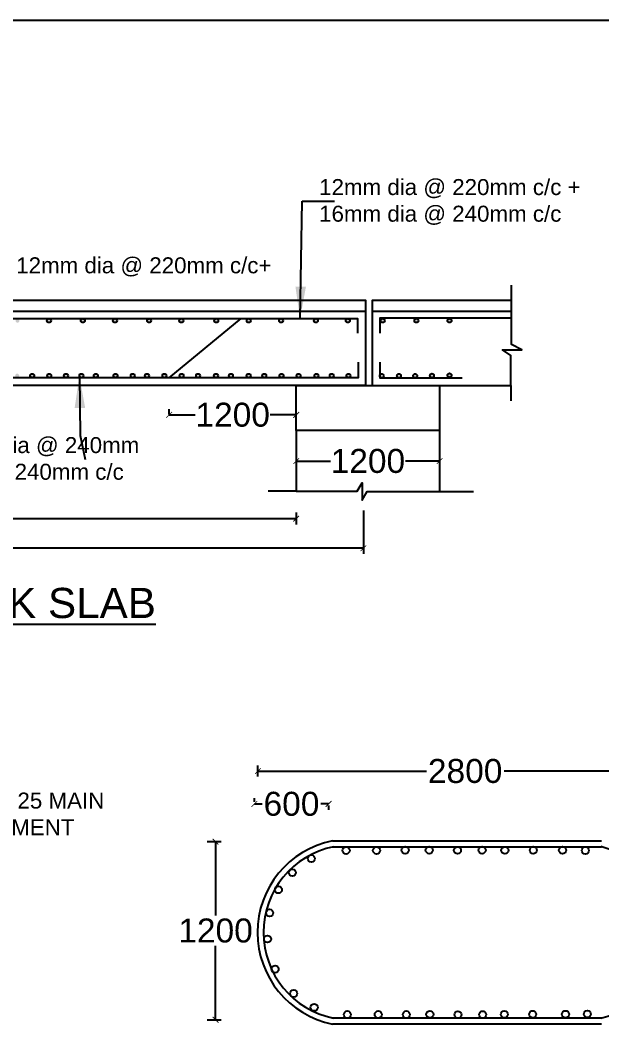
# Model space of a CAD drawing. Header units: inches. Extents: x 334 to 11487, y 259 to 10656.
# Drawn here: x 510.13 to 528.32, y 307.02 to 338.61 of the extents above; entities that cross this region are included whole.
import ezdxf

# ---------------------------------------------------------------- set-up
doc = ezdxf.new("R2010")
doc.units = ezdxf.units.IN
doc.header["$MEASUREMENT"] = 0
for name, color, linetype in [('DIMENSION', 255, 'Continuous'), ('DRAWING', 7, 'Continuous'), ('HATCH', 7, 'Continuous'), ('TEXT', 255, 'Continuous')]:
    doc.layers.add(name, color=color, linetype=linetype)
doc.styles.get("Standard").update_dxf_attribs({"font": 'arial.ttf'})
doc.styles.add('TIMES NEW ROMAN', font='times.ttf')
doc.dimstyles.new('dig', dxfattribs={"dimtxt": 0.1875, "dimasz": 0.18, "dimexe": 0.18, "dimexo": 0.0625, "dimgap": 0.09, "dimtad": 0, "dimtih": 1, "dimtoh": 1, "dimdec": 4, "dimzin": 0, "dimdsep": 46, "dimtxsty": 'Standard', "dimblk": 'ARCHTICK', "dimcen": 0.09, "dimadec": 0, "dimazin": 0, "dimtfac": 1, "dimtdec": 4, "dimtofl": 0, "dimtmove": 0, "dimatfit": 3, "dimldrblk": 'ARCHTICK', "dimfxl": 1, "dimtolj": 1, "dimtzin": 0, "dimarcsym": 0})
doc.dimstyles.new('ISO-25', dxfattribs={"dimtxt": 0.636364, "dimasz": 1, "dimexe": 1.25, "dimexo": 0.625, "dimtad": 0, "dimtih": 1, "dimtoh": 1, "dimlfac": 100, "dimtxsty": 'TIMES NEW ROMAN', "dimcen": 2.5, "dimadec": 0, "dimazin": 0, "dimtfac": 1, "dimtmove": 0, "dimatfit": 3, "dimfxl": 1, "dimarcsym": 0})

# ---------------------------------------------------------------- blocks, each defined once
blk = doc.blocks.new('_ArchTick')
at = {"color": 0, "linetype": 'ByBlock', "const_width": 0.15}
blk.add_lwpolyline([(-0.5, -0.5), (0.5, 0.5)], dxfattribs=at)
blk = doc.blocks.new('*D26')
at = {"layer": 'Defpoints', "color": 0, "ltscale": 0.02, "transparency": 16777216}
for p in [(485.432, 323.27), (518.764, 323.27), (518.764, 323.015)]:
    blk.add_point(p, dxfattribs=at)
at = {"layer": 'DIMENSION', "color": 0, "lineweight": -2, "ltscale": 0.02, "transparency": 16777216}
for p, q in [((485.432, 323.207), (485.432, 322.835)), ((518.764, 323.207), (518.764, 322.835)), ((485.432, 323.015), (500.236, 323.015)), ((518.764, 323.015), (503.96, 323.015))]:
    blk.add_line(p, q, dxfattribs=at)
at = {"layer": 'DIMENSION', "color": 0, "lineweight": -2, "ltscale": 0.02, "transparency": 16777216, "xscale": 0.18, "yscale": 0.18, "zscale": 0.18, "rotation": 180}
blk.add_blockref('_ArchTick', (485.432, 323.015), dxfattribs=at)
at = {"layer": 'DIMENSION', "color": 0, "lineweight": -2, "ltscale": 0.02, "transparency": 16777216, "xscale": 0.18, "yscale": 0.18, "zscale": 0.18}
blk.add_blockref('_ArchTick', (518.764, 323.015), dxfattribs=at)
at = {"layer": 'DIMENSION', "color": 0, "ltscale": 0.02, "transparency": 16777216, "insert": (502.098, 323.015), "char_height": 0.75, "attachment_point": 5}
blk.add_mtext('\\A1;S=8000', dxfattribs=at)
blk = doc.blocks.new('*D27')
at = {"layer": 'Defpoints', "color": 0, "ltscale": 0.02, "transparency": 16777216}
for p in [(483.308, 323.334), (520.867, 323.334), (520.867, 322.09)]:
    blk.add_point(p, dxfattribs=at)
at = {"layer": 'DIMENSION', "color": 0, "lineweight": -2, "ltscale": 0.02, "transparency": 16777216}
for p, q in [((483.308, 323.271), (483.308, 321.91)), ((520.867, 323.271), (520.867, 321.91)), ((483.308, 322.09), (500.879, 322.09)), ((520.867, 322.09), (503.296, 322.09))]:
    blk.add_line(p, q, dxfattribs=at)
at = {"layer": 'DIMENSION', "color": 0, "lineweight": -2, "ltscale": 0.02, "transparency": 16777216, "xscale": 0.18, "yscale": 0.18, "zscale": 0.18, "rotation": 180}
blk.add_blockref('_ArchTick', (483.308, 322.09), dxfattribs=at)
at = {"layer": 'DIMENSION', "color": 0, "lineweight": -2, "ltscale": 0.02, "transparency": 16777216, "xscale": 0.18, "yscale": 0.18, "zscale": 0.18}
blk.add_blockref('_ArchTick', (520.867, 322.09), dxfattribs=at)
at = {"layer": 'DIMENSION', "color": 0, "ltscale": 0.02, "transparency": 16777216, "insert": (502.087, 322.09), "char_height": 0.75, "attachment_point": 5}
blk.add_mtext('\\A1;9200', dxfattribs=at)
blk = doc.blocks.new('*D28')
at = {"layer": 'Defpoints', "color": 0, "ltscale": 0.02, "transparency": 16777216}
for p in [(514.787, 326.263), (514.787, 326.214), (518.764, 326.214)]:
    blk.add_point(p, dxfattribs=at)
at = {"layer": 'DIMENSION', "color": 0, "lineweight": -2, "ltscale": 0.02, "transparency": 16777216}
for p, q in [((514.787, 326.277), (514.787, 326.443)), ((518.764, 326.277), (518.764, 326.443)), ((514.787, 326.263), (515.602, 326.263)), ((518.764, 326.263), (517.949, 326.263))]:
    blk.add_line(p, q, dxfattribs=at)
at = {"layer": 'DIMENSION', "color": 0, "lineweight": -2, "ltscale": 0.02, "transparency": 16777216, "xscale": 0.18, "yscale": 0.18, "zscale": 0.18, "rotation": 180}
blk.add_blockref('_ArchTick', (514.787, 326.263), dxfattribs=at)
at = {"layer": 'DIMENSION', "color": 0, "lineweight": -2, "ltscale": 0.02, "transparency": 16777216, "xscale": 0.18, "yscale": 0.18, "zscale": 0.18}
blk.add_blockref('_ArchTick', (518.764, 326.263), dxfattribs=at)
at = {"layer": 'DIMENSION', "color": 0, "ltscale": 0.02, "transparency": 16777216, "insert": (516.775, 326.263), "char_height": 0.75, "attachment_point": 5}
blk.add_mtext('\\A1;1200', dxfattribs=at)
blk = doc.blocks.new('*D29')
at = {"layer": 'Defpoints', "color": 0, "ltscale": 0.02, "transparency": 16777216}
for p in [(518.764, 324.824), (523.249, 324.824), (523.249, 324.816)]:
    blk.add_point(p, dxfattribs=at)
at = {"layer": 'DIMENSION', "color": 0, "lineweight": -2, "ltscale": 0.02, "transparency": 16777216}
for p, q in [((518.764, 324.816), (519.833, 324.816)), ((518.764, 324.761), (518.764, 324.636)), ((523.249, 324.816), (522.18, 324.816)), ((523.249, 324.761), (523.249, 324.636))]:
    blk.add_line(p, q, dxfattribs=at)
at = {"layer": 'DIMENSION', "color": 0, "lineweight": -2, "ltscale": 0.02, "transparency": 16777216, "xscale": 0.18, "yscale": 0.18, "zscale": 0.18, "rotation": 180}
blk.add_blockref('_ArchTick', (518.764, 324.816), dxfattribs=at)
at = {"layer": 'DIMENSION', "color": 0, "lineweight": -2, "ltscale": 0.02, "transparency": 16777216, "xscale": 0.18, "yscale": 0.18, "zscale": 0.18}
blk.add_blockref('_ArchTick', (523.249, 324.816), dxfattribs=at)
at = {"layer": 'DIMENSION', "color": 0, "ltscale": 0.02, "transparency": 16777216, "insert": (521.006, 324.816), "char_height": 0.75, "attachment_point": 5}
blk.add_mtext('\\A1;1200', dxfattribs=at)
blk = doc.blocks.new('*D43')
at = {"layer": 'Defpoints', "color": 0, "ltscale": 0.02, "transparency": 16777216}
for p in [(530.534, 315.117), (517.564, 314.885), (530.534, 314.885)]:
    blk.add_point(p, dxfattribs=at)
at = {"layer": 'DIMENSION', "color": 0, "lineweight": -2, "ltscale": 0.02, "transparency": 16777216}
for p, q in [((517.564, 314.947), (517.564, 315.297)), ((530.534, 314.947), (530.534, 315.297)), ((517.564, 315.117), (522.834, 315.117)), ((530.534, 315.117), (525.264, 315.117))]:
    blk.add_line(p, q, dxfattribs=at)
at = {"layer": 'DIMENSION', "color": 0, "lineweight": -2, "ltscale": 0.02, "transparency": 16777216, "xscale": 0.18, "yscale": 0.18, "zscale": 0.18, "rotation": 180}
blk.add_blockref('_ArchTick', (517.564, 315.117), dxfattribs=at)
at = {"layer": 'DIMENSION', "color": 0, "lineweight": -2, "ltscale": 0.02, "transparency": 16777216, "xscale": 0.18, "yscale": 0.18, "zscale": 0.18}
blk.add_blockref('_ArchTick', (530.534, 315.117), dxfattribs=at)
at = {"layer": 'DIMENSION', "color": 0, "ltscale": 0.02, "transparency": 16777216, "insert": (524.049, 315.117), "char_height": 0.75, "attachment_point": 5}
blk.add_mtext('\\A1;2800', dxfattribs=at)
blk = doc.blocks.new('*D44')
at = {"layer": 'Defpoints', "color": 0, "ltscale": 0.02, "transparency": 16777216}
for p in [(515.914, 312.912), (515.914, 307.34), (516.239, 307.34)]:
    blk.add_point(p, dxfattribs=at)
at = {"layer": 'DIMENSION', "color": 0, "lineweight": -2, "ltscale": 0.02, "transparency": 16777216}
for p, q in [((515.976, 312.912), (516.419, 312.912)), ((516.239, 312.912), (516.239, 310.599)), ((516.239, 307.34), (516.239, 309.653)), ((515.976, 307.34), (516.419, 307.34))]:
    blk.add_line(p, q, dxfattribs=at)
at = {"layer": 'DIMENSION', "color": 0, "lineweight": -2, "ltscale": 0.02, "transparency": 16777216, "xscale": 0.18, "yscale": 0.18, "zscale": 0.18}
for p, rotation in [((516.239, 312.912), 90), ((516.239, 307.34), 270)]:
    blk.add_blockref('_ArchTick', p, dxfattribs=dict(at, rotation=rotation))
at = {"layer": 'DIMENSION', "color": 0, "ltscale": 0.02, "transparency": 16777216, "insert": (516.239, 310.126), "char_height": 0.75, "attachment_point": 5}
blk.add_mtext('\\A1;1200', dxfattribs=at)
blk = doc.blocks.new('*D88')
at = {"layer": 'Defpoints', "color": 0, "ltscale": 0.02, "transparency": 16777216}
for p in [(517.453, 314.09), (517.453, 314.09), (519.777, 314.109)]:
    blk.add_point(p, dxfattribs=at)
at = {"layer": 'DIMENSION', "color": 0, "lineweight": -2, "ltscale": 0.02, "transparency": 16777216}
for p, q in [((517.453, 314.153), (517.453, 314.27)), ((517.453, 314.09), (517.696, 314.09)), ((519.777, 314.09), (519.534, 314.09)), ((519.777, 314.046), (519.777, 313.91))]:
    blk.add_line(p, q, dxfattribs=at)
at = {"layer": 'DIMENSION', "color": 0, "lineweight": -2, "ltscale": 0.02, "transparency": 16777216, "xscale": 0.18, "yscale": 0.18, "zscale": 0.18, "rotation": 180}
blk.add_blockref('_ArchTick', (517.453, 314.09), dxfattribs=at)
at = {"layer": 'DIMENSION', "color": 0, "lineweight": -2, "ltscale": 0.02, "transparency": 16777216, "xscale": 0.18, "yscale": 0.18, "zscale": 0.18}
blk.add_blockref('_ArchTick', (519.777, 314.09), dxfattribs=at)
at = {"layer": 'DIMENSION', "color": 0, "ltscale": 0.02, "transparency": 16777216, "insert": (518.615, 314.09), "char_height": 0.75, "attachment_point": 5}
blk.add_mtext('\\A1;600', dxfattribs=at)

msp = doc.modelspace()

# ---------------------------------------------------------------- hatches: boundary and pattern name
at = {"layer": 'HATCH'}
h = msp.add_hatch(color=256, dxfattribs=at)
h.paths.add_polyline_path([(513.15646, 329.21099, 0.35194172), (513.1066, 329.27304), (513.07922, 329.27304, 0.35194172), (513.02936, 329.21099, 1)])
h.paths.add_polyline_path([(512.14956, 329.21099, 0.35194172), (512.0997, 329.27304), (512.07232, 329.27304, 0.35194172), (512.02246, 329.21099, 1)])
h.paths.add_polyline_path([(511.09237, 329.21099, 0.35194172), (511.04251, 329.27304), (511.01513, 329.27304, 0.35194172), (510.96527, 329.21099, 1)])
h.paths.add_polyline_path([(510.10581, 329.21099, 0.35194172), (510.05595, 329.27304), (510.02857, 329.27304, 0.35194172), (509.97871, 329.21099, 1)])
h.paths.add_polyline_path([(509.04806, 329.21099, 0.35194172), (508.9982, 329.27304), (508.97082, 329.27304, 0.35194172), (508.92096, 329.21099, 1)])
h.paths.add_polyline_path([(507.99539, 329.21099, 0.35194172), (507.94554, 329.27304), (507.91815, 329.27304, 0.35194172), (507.8683, 329.21099, 1)])
h.paths.add_polyline_path([(506.96306, 329.21099, 0.35194172), (506.91321, 329.27304), (506.88582, 329.27304, 0.35194172), (506.83597, 329.21099, 1)])
h = msp.add_hatch(color=256, dxfattribs=at)
h.paths.add_polyline_path([(520.44088, 329.21099, 0.35194172), (520.39103, 329.27304), (520.36364, 329.27304, 0.35194172), (520.31379, 329.21099, 1)])
h.paths.add_polyline_path([(519.44196, 329.21099, 0.35194172), (519.3921, 329.27304), (519.36472, 329.27304, 0.35194172), (519.31486, 329.21099, 1)])
h.paths.add_polyline_path([(518.35369, 329.21099, 0.35194172), (518.30383, 329.27304), (518.27645, 329.27304, 0.35194172), (518.22659, 329.21099, 1)])
h.paths.add_polyline_path([(517.3417, 329.21099, 0.35194172), (517.29185, 329.27304), (517.26446, 329.27304, 0.35194172), (517.21461, 329.21099, 1)])
h.paths.add_polyline_path([(516.32463, 329.21099, 0.35194172), (516.27478, 329.27304), (516.24739, 329.27304, 0.35194172), (516.19754, 329.21099, 1)])
h.paths.add_polyline_path([(515.23128, 329.21099, 0.35194172), (515.18142, 329.27304), (515.15404, 329.27304, 0.35194172), (515.10418, 329.21099, 1)])
h.paths.add_polyline_path([(514.22438, 329.21099, 0.35194172), (514.17453, 329.27304), (514.14714, 329.27304, 0.35194172), (514.09729, 329.21099, 1)])
h = msp.add_hatch(color=256, dxfattribs=at)
h.paths.add_polyline_path([(521.37391, 327.48278, 1), (521.501, 327.48278, 1)])
h.paths.add_polyline_path([(521.91296, 327.48278, 1), (522.04006, 327.48278, 1)])
h.paths.add_polyline_path([(522.4215, 327.48278, 1), (522.54859, 327.48278, 1)])
h.paths.add_polyline_path([(522.94529, 327.48877, 1), (523.07239, 327.48877, 1)])
h.paths.add_polyline_path([(523.49451, 327.49894, 1), (523.6216, 327.49894, 1)])
h.paths.add_polyline_path([(521.40714, 329.21099, 1), (521.53424, 329.21099, 1)])
h.paths.add_polyline_path([(522.5869, 329.21099, 1), (522.45981, 329.21099, 1)])
h.paths.add_polyline_path([(523.6216, 329.21099, 1), (523.49451, 329.21099, 1)])
h = msp.add_hatch(color=256, dxfattribs=at)
h.paths.add_polyline_path([(506.28813, 327.48726, 1), (506.41523, 327.48726, 1)])
h.paths.add_polyline_path([(506.79667, 327.48726, 1), (506.92376, 327.48726, 1)])
h.paths.add_polyline_path([(507.3408, 327.48726, 1), (507.46789, 327.48726, 1)])
h.paths.add_polyline_path([(507.83916, 327.48726, 1), (507.96625, 327.48726, 1)])
h.paths.add_polyline_path([(508.35278, 327.48726, 1), (508.47987, 327.48726, 1)])
h.paths.add_polyline_path([(508.88166, 327.48726, 1), (509.00876, 327.48726, 1)])
h.paths.add_polyline_path([(509.41053, 327.48726, 1), (509.53763, 327.48726, 1)])
h.paths.add_polyline_path([(509.96992, 327.48726, 1), (510.09702, 327.48726, 1)])
h.paths.add_polyline_path([(510.43777, 327.48726, 1), (510.56487, 327.48726, 1)])
h.paths.add_polyline_path([(510.97174, 327.48726, 1), (511.09884, 327.48726, 1)])
h = msp.add_hatch(color=256, dxfattribs=at)
h.paths.add_polyline_path([(511.49553, 327.48726, 1), (511.62262, 327.48726, 1)])
h.paths.add_polyline_path([(511.97864, 327.48726, 1), (512.10573, 327.48726, 1)])
h.paths.add_polyline_path([(512.42925, 327.48726, 1), (512.55635, 327.48726, 1)])
h.paths.add_polyline_path([(513.04457, 327.48726, 1), (513.17167, 327.48726, 1)])
h.paths.add_polyline_path([(513.58363, 327.48726, 1), (513.71072, 327.48726, 1)])
h.paths.add_polyline_path([(514.03113, 327.48726, 1), (514.15823, 327.48726, 1)])
h.paths.add_polyline_path([(514.57526, 327.48726, 1), (514.70236, 327.48726, 1)])
h.paths.add_polyline_path([(515.11432, 327.48726, 1), (515.24141, 327.48726, 1)])
h = msp.add_hatch(color=256, dxfattribs=at)
h.paths.add_polyline_path([(515.62794, 327.48726, 1), (515.75503, 327.48726, 1)])
h.paths.add_polyline_path([(516.18932, 327.48726, 1), (516.31641, 327.48726, 1)])
h.paths.add_polyline_path([(516.78427, 327.48726, 1), (516.65717, 327.48726, 1)])
h.paths.add_polyline_path([(517.21148, 327.48726, 1), (517.33857, 327.48726, 1)])
h.paths.add_polyline_path([(517.69967, 327.48726, 1), (517.82677, 327.48726, 1)])
h.paths.add_polyline_path([(518.23872, 327.48726, 1), (518.36581, 327.48726, 1)])
h.paths.add_polyline_path([(518.77268, 327.48726, 1), (518.89978, 327.48726, 1)])
h.paths.add_polyline_path([(519.33207, 327.48726, 1), (519.45917, 327.48726, 1)])
h.paths.add_polyline_path([(519.81009, 327.48726, 1), (519.93718, 327.48726, 1)])
h.paths.add_polyline_path([(520.33389, 327.48726, 1), (520.46098, 327.48726, 1)])

# ---------------------------------------------------------------- linework, layer by layer
at = {"layer": 'DRAWING'}
for p, q in [((519.89757, 312.93696), (528.31257, 312.93696)), ((519.89757, 312.749), (528.31257, 312.749)), ((528.31257, 307.39271), (519.89757, 307.39271)), ((528.31257, 307.20475), (519.89757, 307.20475))]:
    msp.add_line(p, q, dxfattribs=at)
at = {"layer": 'DRAWING', "ltscale": 0.02}
msp.add_lwpolyline([(471.81554, 338.60995), (584.92366, 338.60995), (584.92366, 259.20993), (471.81554, 259.20993)], close=True, dxfattribs=at)
at = {"layer": 'DRAWING'}
for points in [[(525.47369, 327.18286), (525.47369, 328.12309), (525.22148, 328.29611), (525.82564, 328.29611), (525.49855, 328.46144), (525.49855, 330.31839)], [(521.14632, 327.18286), (521.14632, 329.84645), (525.49855, 329.84645)], [(483.5355, 329.50242), (520.92653, 329.50242)], [(521.14632, 329.50242), (525.49855, 329.50242)], [(483.77164, 328.82802), (483.77164, 329.27304), (520.68329, 329.27304), (520.68329, 328.82244)], [(514.7913, 327.42372), (517.04129, 329.27304)], [(521.39101, 328.82171), (521.39101, 329.29944), (525.49855, 329.29944)], [(520.69898, 327.90935), (520.69898, 327.42372), (483.80038, 327.42372), (483.80038, 327.91138)], [(521.3739, 327.91265), (521.3739, 327.41924), (523.95548, 327.41924)], [(523.24875, 327.18286), (525.47369, 327.18286), (525.47369, 326.7049)], [(518.76367, 325.77127), (518.76367, 323.87579), (520.67495, 323.87579), (520.83056, 324.13344), (520.83056, 323.58929), (520.97908, 323.86137), (524.30547, 323.86137)], [(523.24875, 325.77127), (523.24875, 323.86137)], [(518.76367, 323.87579), (517.88207, 323.87579)]]:
    msp.add_lwpolyline(points, dxfattribs=at)
for points in [[(483.5355, 329.84645), (520.92653, 329.84645), (520.92653, 327.18286), (483.5355, 327.18286)], [(518.76367, 327.18286), (523.24875, 327.18286), (523.24875, 325.77127), (518.76367, 325.77127)]]:
    msp.add_lwpolyline(points, close=True, dxfattribs=at)
for centre in [(520.32445, 312.63454), (521.27607, 312.63454), (522.17187, 312.645), (522.9237, 312.645), (523.80698, 312.63974), (524.57984, 312.645), (525.2896, 312.63974), (526.18015, 312.6446), (527.09496, 312.6446), (527.80998, 312.63409), (519.23613, 312.38239), (518.64204, 311.94115), (518.20566, 311.40534), (517.93164, 310.68338), (517.86762, 309.865), (518.10259, 308.92101), (518.68342, 308.15974), (519.32485, 307.72374), (520.36127, 307.50186), (521.32865, 307.50186), (522.20667, 307.50186), (522.94272, 307.50712), (523.82297, 307.49599), (524.59583, 307.50125), (525.27404, 307.5065), (526.16258, 307.51175), (527.18779, 307.51175), (527.87126, 307.517)]:
    msp.add_circle(centre, 0.11112, dxfattribs=at)
for centre, radius, start, end in [((520.47351, 310.07086), 2.9234, 101.362198, 258.637802), ((520.47351, 310.07086), 2.73544, 101.362198, 258.637802), ((527.61361, 310.07086), 2.76771, 284.141111, 75.858889)]:
    msp.add_arc(centre, radius, start, end, dxfattribs=at)
at = {"layer": 'HATCH'}
for centre in [(511.02882, 329.21099), (512.08601, 329.21099), (513.09291, 329.21099), (514.16083, 329.21099), (515.16773, 329.21099), (516.26109, 329.21099), (517.27816, 329.21099), (518.29014, 329.21099), (519.37841, 329.21099), (520.37733, 329.21099), (521.47069, 329.21099), (522.52336, 329.21099), (523.55806, 329.21099), (510.50132, 327.48726), (511.03529, 327.48726), (511.55907, 327.48726), (512.04219, 327.48726), (512.4928, 327.48726), (513.10812, 327.48726), (513.64717, 327.48726), (514.09468, 327.48726), (514.63881, 327.48726), (515.17786, 327.48726), (515.69149, 327.48726), (516.25287, 327.48726), (516.72072, 327.48726), (517.27502, 327.48726), (517.76322, 327.48726), (518.30226, 327.48726), (518.83623, 327.48726), (519.39562, 327.48726), (519.87364, 327.48726), (520.39743, 327.48726), (521.43746, 327.48278), (521.97651, 327.48278), (522.48505, 327.48278), (523.00884, 327.48877), (523.55806, 327.49894)]:
    msp.add_circle(centre, 0.06355, dxfattribs=at)

# ---------------------------------------------------------------- texts
at = {"layer": 'TEXT'}
msp.add_text('%%URCC DETAILS OF DECK SLAB', height=0.945, dxfattribs=at).set_placement((495.66835, 319.9051))
at = {"layer": 'TEXT', "char_height": 0.5, "attachment_point": 1}
for s, insert, width in [('12mm dia @ 220mm c/c + 16mm dia @ 240mm c/c', (519.47977, 333.63965), 9.4083714), ('12mm dia @ 220mm c/c+\\P', (510.0024, 331.1912), 8.2664222), ('Main bars 25mm dia @ 240mm c/c + 16mm dia @ 240mm c/c', (504.09972, 325.56663), 10.0967054), ('10 NOS OF 25 MAIN REINFORCMENT', (506.19907, 314.44574), 7.4229402)]:
    msp.add_mtext(s, dxfattribs=dict(at, insert=insert, width=width))

# ---------------------------------------------------------------- dimensions: what is measured, and where the dimension line sits
at = {"layer": 'DIMENSION', "ltscale": 0.02}
for base, p1, p2, text, picture, middle in [((514.78688, 326.26284), (518.76367, 326.21433), (514.78688, 326.21433), '1200', '*D28', (516.77527, 326.26284)), ((523.24875, 324.81632), (518.76367, 324.82353), (523.24875, 324.82353), '1200', '*D29', (521.00621, 324.81632)), ((518.76367, 323.01514), (485.43179, 323.26989), (518.76367, 323.26989), 'S=8000', '*D26', (502.09773, 323.01514)), ((520.86656, 322.08971), (483.30774, 323.33359), (520.86656, 323.33359), '9200', '*D27', (502.08715, 322.08971)), ((530.53425, 315.11707), (517.56392, 314.88492), (530.53425, 314.88492), '2800', '*D43', (524.04909, 315.11707)), ((517.45318, 314.09012), (519.77667, 314.10899), (517.45318, 314.09012), '600', '*D88', (518.61492, 314.09012))]:
    dim = msp.add_linear_dim(base=base, p1=p1, p2=p2, text=text, dimstyle='dig', override={"dimtxt": 0.75}, dxfattribs=at)
    dim.commit()
    dim.dimension.update_dxf_attribs({"geometry": picture, "text_midpoint": middle})
dim = msp.add_linear_dim(base=(516.23899, 307.33992), p1=(515.91356, 312.91161), p2=(515.91356, 307.33992), angle=90, text='1200', dimstyle='dig', override={"dimtxt": 0.75}, dxfattribs=at)
dim.commit()
dim.dimension.update_dxf_attribs({"geometry": '*D44', "text_midpoint": (516.23899, 310.12576)})

# ---------------------------------------------------------------- leaders
at = {"layer": 'TEXT', "ltscale": 0.02}
for points in [[(518.88488, 329.27304), (518.94944, 332.95177), (519.95641, 332.95177)], [(511.97919, 327.47888), (512.00777, 325.61606), (512.16174, 324.86275)]]:
    msp.add_leader(points, dimstyle='ISO-25', override={"dimgap": 0.625, "dimtad": 0}, dxfattribs=at)

doc.saveas('drawing.dxf')
